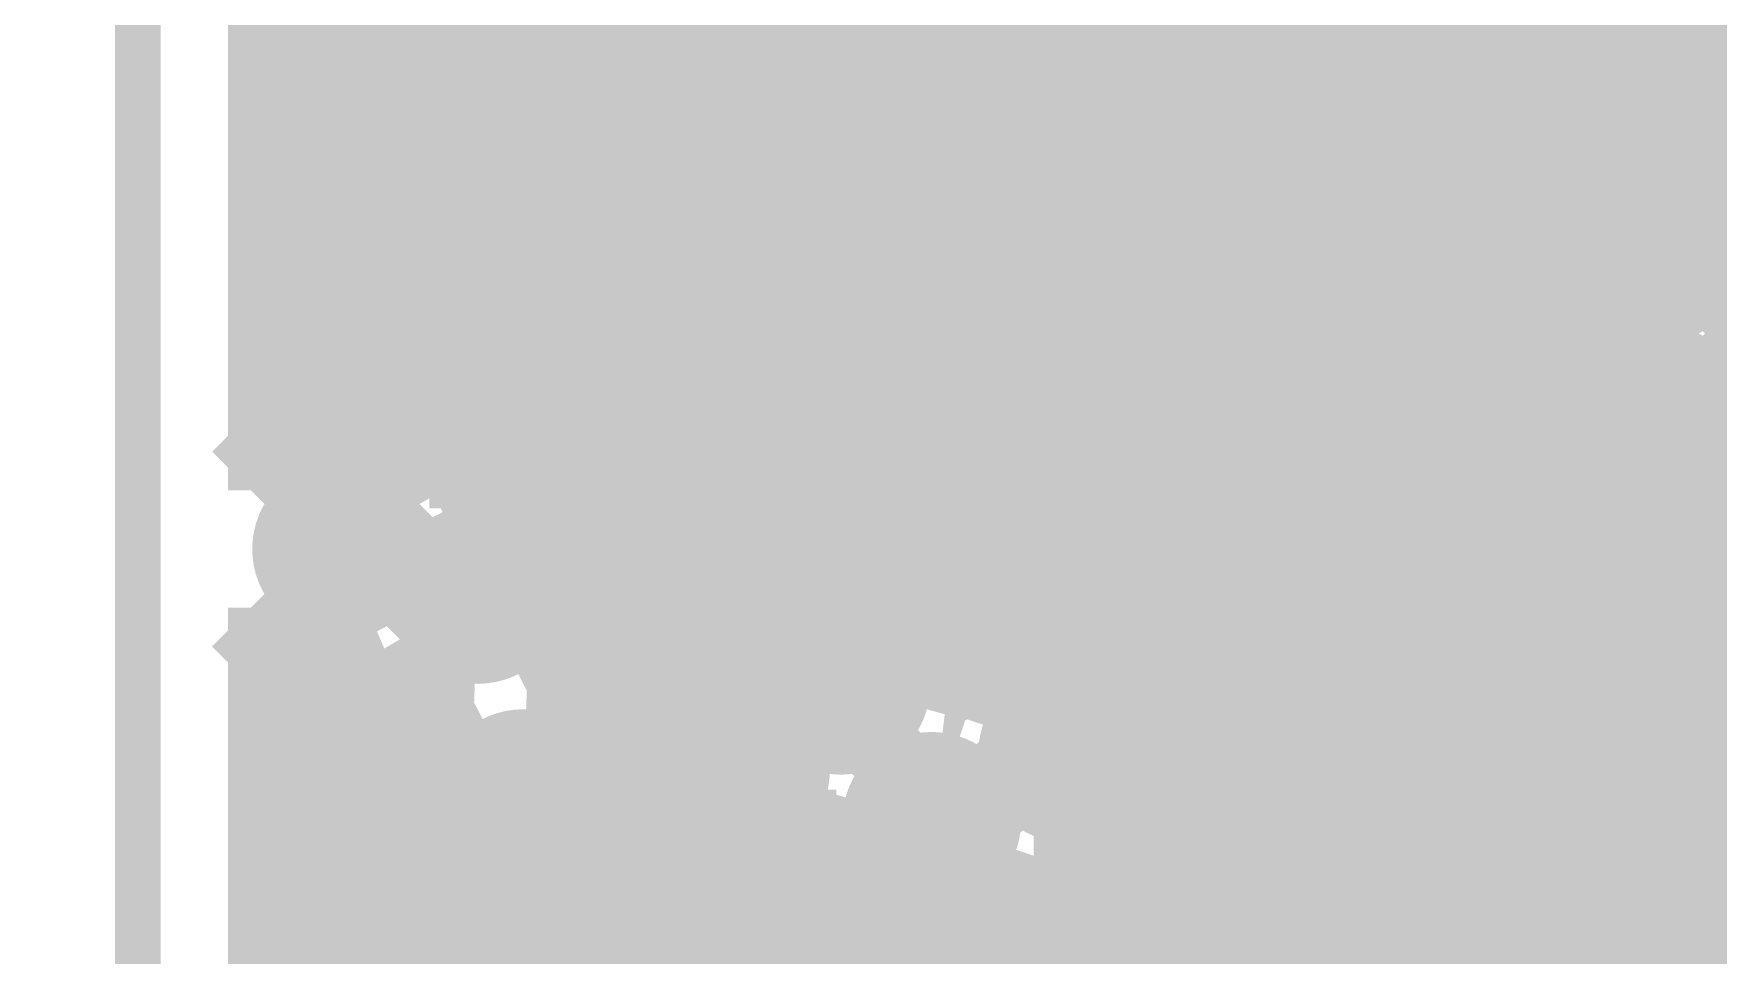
# Model space of a CAD drawing. Extents: x -72 to 72, y -47 to 50.
# Drawn here: x -24.58 to -15.15, y 38.37 to 43.52 of the extents above; entities that cross this region are included whole.
import ezdxf

# ---------------------------------------------------------------- set-up
doc = ezdxf.new("R2010")
doc.units = 0
doc.header["$MEASUREMENT"] = 0
doc.layers.get('0').update_dxf_attribs({"linetype": 'CONTINUOUS'})
for name, color, linetype in [('22-303-0_BOT', 7, 'CONTINUOUS'), ('22-303-0_DRD', 7, 'CONTINUOUS'), ('22-303-0_GND', 6, 'CONTINUOUS'), ('22-303-0_IN1', 4, 'CONTINUOUS'), ('22-303-0_IN2', 3, 'CONTINUOUS'), ('22-303-0_PWR', 5, 'CONTINUOUS'), ('22-303-0_SMB', 10, 'CONTINUOUS'), ('22-303-0_SMT', 14, 'CONTINUOUS'), ('22-303-0_SSB', 11, 'CONTINUOUS'), ('22-303-0_SST', 13, 'CONTINUOUS'), ('22-303-0_TOP', 8, 'CONTINUOUS'), ('THRUHOLE_TAP', 7, 'CONTINUOUS')]:
    doc.layers.add(name, color=color, linetype=linetype)

# ---------------------------------------------------------------- blocks, each defined once
blk = doc.blocks.new('ROUND_29')
at = {"const_width": 2.99974}
blk.add_lwpolyline([(-1.49987, 0, 1), (1.49987, 0, 1)], format="xyb", close=True, dxfattribs=at)
blk = doc.blocks.new('ROUND_48')
at = {"const_width": 0.29972}
blk.add_lwpolyline([(-0.14986, 0, 1), (0.14986, 0, 1)], format="xyb", close=True, dxfattribs=at)
blk = doc.blocks.new('ROUND_77')
at = {"const_width": 3.24993}
blk.add_lwpolyline([(-1.624964, 0, 1), (1.624964, 0, 1)], format="xyb", close=True, dxfattribs=at)
blk = doc.blocks.new('ROUND_82')
at = {"const_width": 0.50038}
blk.add_lwpolyline([(-0.25019, 0, 1), (0.25019, 0, 1)], format="xyb", close=True, dxfattribs=at)
blk = doc.blocks.new('ROUND_83')
at = {"const_width": 0.50038}
blk.add_lwpolyline([(-0.25019, 0, 1), (0.25019, 0, 1)], format="xyb", close=True, dxfattribs=at)
blk = doc.blocks.new('ROUND_93')
at = {"const_width": 0.29972}
blk.add_lwpolyline([(-0.14986, 0, 1), (0.14986, 0, 1)], format="xyb", close=True, dxfattribs=at)
blk = doc.blocks.new('ROUND_95')
at = {"const_width": 0.10033}
blk.add_lwpolyline([(-0.050164, 0, 1), (0.050164, 0, 1)], format="xyb", close=True, dxfattribs=at)
blk = doc.blocks.new('ROUND_102')
at = {"const_width": 1.6002}
blk.add_lwpolyline([(-0.8001, 0, 1), (0.8001, 0, 1)], format="xyb", close=True, dxfattribs=at)

msp = doc.modelspace()

# ---------------------------------------------------------------- linework, layer by layer
at = {"layer": '22-303-0_BOT'}
for points, const_width in [([(-16.5608, 49.403), (-16.5608, 31.00578)], 0.254), ([(-16.3322, 49.403), (-16.3322, 31.00578)], 0.254), ([(-16.1036, 49.403), (-16.1036, 31.00578)], 0.254), ([(-9.9695, 47.625), (-10.033, 47.625), (-11.39698, 46.26102), (-14.69898, 46.26102), (-15.494, 45.466), (-15.494, 42.291)], 0.381), ([(-23.368, 47.244), (-23.368, 40.96766)], 0.254), ([(-15.9893, 45.466), (-15.9893, 42.63644)], 0.254), ([(-23.2664, 43.5102), (-23.368, 43.5102)], 0.254), ([(-15.9893, 43.5102), (-16.73098, 43.5102)], 0.254), ([(-23.22576, 43.2816), (-23.368, 43.2816)], 0.254), ([(-15.9893, 43.2816), (-16.77416, 43.2816)], 0.254), ([(-16.7894, 43.21556), (-16.7894, 31.00578)], 0.254), ([(-23.1902, 43.13682), (-23.1902, 41.14546)], 0.254), ([(-23.1648, 43.053), (-23.368, 43.053)], 0.254), ([(-15.9893, 43.053), (-16.83258, 43.053)], 0.254), ([(-23.0886, 42.8244), (-23.368, 42.8244)], 0.254), ([(-15.9893, 42.8244), (-16.91132, 42.8244)], 0.254), ([(-22.99208, 42.5958), (-23.368, 42.5958)], 0.254), ([(-16.0147, 42.5958), (-17.00784, 42.5958)], 0.254), ([(-22.9616, 42.5323), (-22.9616, 41.23436)], 0.254), ([(-17.018, 42.57548), (-17.018, 31.00578)], 0.254), ([(-22.8727, 42.3672), (-23.368, 42.3672)], 0.254), ([(-16.09344, 42.3672), (-17.12722, 42.3672)], 0.254), ([(-22.73046, 42.1386), (-23.368, 42.1386)], 0.254), ([(-22.733, 42.14114), (-22.733, 41.23182)], 0.254), ([(-16.0782, 42.1386), (-17.26946, 42.1386)], 0.254), ([(-17.2466, 42.17162), (-17.2466, 31.00578)], 0.254), ([(-22.56028, 41.91), (-23.368, 41.91)], 0.254), ([(-22.5044, 41.84396), (-22.5044, 41.12768)], 0.254), ([(-17.4752, 41.86682), (-17.4752, 31.00578)], 0.254), ([(-15.9639, 41.91), (-17.43964, 41.91)], 0.254), ([(-22.35454, 41.6814), (-23.368, 41.6814)], 0.254), ([(-16.02994, 41.6814), (-17.64538, 41.6814)], 0.254), ([(-22.2758, 41.60266), (-22.2758, 40.96258)], 0.254), ([(-17.7038, 41.62298), (-17.7038, 31.00578)], 0.254), ([(-22.10562, 41.4528), (-23.368, 41.4528)], 0.254), ([(-16.09598, 41.4528), (-17.8943, 41.4528)], 0.254), ([(-8.89, 40.8686), (-9.2964, 40.8686), (-9.3218, 40.894), (-10.922, 40.894), (-11.938, 39.878), (-14.986, 39.878), (-15.494, 40.386), (-15.494, 41.402)], 0.381), ([(-22.0472, 41.40454), (-22.0472, 40.98798)], 0.254), ([(-17.9324, 41.42232), (-17.9324, 31.00578)], 0.254), ([(-23.01494, 41.2242), (-23.368, 41.2242)], 0.254), ([(-21.7932, 41.2242), (-22.70506, 41.2242)], 0.254), ([(-21.8186, 41.23944), (-21.8186, 40.92194)], 0.254), ([(-16.07058, 41.2242), (-18.20672, 41.2242)], 0.254), ([(-18.161, 41.25468), (-18.161, 31.00578)], 0.254), ([(-21.59, 41.10228), (-21.59, 40.71366)], 0.254), ([(-18.3896, 41.11244), (-18.3896, 39.94404)], 0.254), ([(-21.37664, 40.9956), (-22.36978, 40.9956)], 0.254), ([(-21.3614, 40.98798), (-21.3614, 39.60622)], 0.254), ([(-15.9893, 40.9956), (-18.62328, 40.9956)], 0.254), ([(-18.6182, 40.99814), (-18.6182, 40.07358)], 0.254), ([(-15.9893, 41.05402), (-15.9893, 40.386)], 0.254), ([(-21.1328, 40.894), (-21.1328, 29.48686)], 0.254), ([(-18.8468, 40.90162), (-18.8468, 40.09898)], 0.254), ([(-20.9042, 40.82034), (-20.9042, 29.4894)], 0.254), ([(-19.0754, 40.82542), (-19.0754, 40.03294)], 0.254), ([(-20.68576, 40.767), (-21.6281, 40.767)], 0.254), ([(-20.6756, 40.76446), (-20.6756, 29.4894)], 0.254), ([(-20.447, 40.72382), (-20.447, 40.3479)], 0.254), ([(-20.2184, 40.70096), (-20.2184, 40.4622)], 0.254), ([(-19.7612, 40.7035), (-19.7612, 40.3987)], 0.254), ([(-19.5326, 40.7289), (-19.5326, 40.16248)], 0.254), ([(-15.9893, 40.767), (-19.31416, 40.767)], 0.254), ([(-19.304, 40.76954), (-19.304, 39.82466)], 0.254), ([(-19.9898, 40.69588), (-19.9898, 40.47744)], 0.254), ([(-15.9893, 40.5384), (-21.5138, 40.5384)], 0.254), ([(-23.368, 40.31234), (-23.368, 32.512)], 0.254), ([(-20.48764, 40.3098), (-21.49856, 40.3098)], 0.254), ([(-15.98422, 40.3098), (-19.64182, 40.3098)], 0.254), ([(-23.09114, 40.0812), (-23.368, 40.0812)], 0.254), ([(-23.1902, 40.132), (-23.1902, 31.18358)], 0.254), ([(-22.9616, 40.0431), (-22.9616, 31.05404)], 0.254), ([(-22.733, 40.04818), (-22.733, 28.00604)], 0.254), ([(-21.59, 40.05834), (-21.59, 39.79164)], 0.254), ([(-20.63496, 40.0812), (-21.57476, 40.0812)], 0.254), ([(-18.95094, 40.0812), (-19.49704, 40.0812)], 0.254), ([(-15.88516, 40.0812), (-18.64106, 40.0812)], 0.254), ([(-15.875, 40.0685), (-15.875, 31.00578)], 0.254), ([(-15.83944, 40.0304), (-15.33652, 39.52748)], 0.254), ([(-22.38248, 39.8526), (-23.368, 39.8526)], 0.254), ([(-22.5044, 39.93896), (-22.5044, 28.23464)], 0.254), ([(-20.67052, 39.8526), (-21.81352, 39.8526)], 0.254), ([(-19.28368, 39.8526), (-19.46148, 39.8526)], 0.254), ([(-15.66164, 39.8526), (-18.30578, 39.8526)], 0.254), ([(-22.2758, 39.80688), (-22.2758, 39.66464)], 0.254), ([(-15.6464, 39.83736), (-15.6464, 31.00578)], 0.254), ([(-22.3139, 39.624), (-23.368, 39.624)], 0.254), ([(-20.61464, 39.624), (-21.3741, 39.624)], 0.254), ([(-15.43304, 39.624), (-18.20418, 39.624)], 0.254), ([(-15.4178, 39.60876), (-15.4178, 31.00578)], 0.254), ([(-22.4282, 39.3954), (-23.368, 39.3954)], 0.254), ([(-20.42922, 39.3954), (-21.2598, 39.3954)], 0.254), ([(-20.447, 39.4081), (-20.447, 29.4894)], 0.254), ([(-15.09776, 39.3954), (-18.1991, 39.3954)], 0.254), ([(-15.1892, 39.42588), (-15.1892, 31.00578)], 0.254), ([(-20.2184, 39.2938), (-20.2184, 29.4894)], 0.254), ([(-22.44344, 39.1668), (-23.368, 39.1668)], 0.254), ([(-20.15998, 39.1668), (-21.24456, 39.1668)], 0.254), ([(-11.23696, 39.1668), (-18.288, 39.1668)], 0.254), ([(-18.3896, 39.04996), (-18.3896, 31.00578)], 0.254), ([(-22.3647, 38.9382), (-23.368, 38.9382)], 0.254), ([(-20.13458, 38.9382), (-21.32076, 38.9382)], 0.254), ([(-18.6182, 38.91788), (-18.6182, 30.95498)], 0.254), ([(-11.08964, 38.9382), (-18.56486, 38.9382)], 0.254), ([(-22.2758, 38.81882), (-22.2758, 28.46324)], 0.254), ([(-21.3614, 38.87978), (-21.3614, 29.37764)], 0.254), ([(-18.8468, 38.89502), (-18.8468, 30.74924)], 0.254), ([(-19.0754, 38.75278), (-19.0754, 30.52064)], 0.254), ([(-22.12848, 38.7096), (-23.368, 38.7096)], 0.254), ([(-22.0472, 38.67404), (-22.0472, 28.69184)], 0.254), ([(-21.8186, 38.63848), (-21.8186, 28.92044)], 0.254), ([(-21.59, 38.69436), (-21.59, 29.14904)], 0.254), ([(-20.00504, 38.7096), (-21.55952, 38.7096)], 0.254), ([(-19.9898, 38.69182), (-19.9898, 29.4894)], 0.254), ([(-6.75894, 38.7096), (-19.11096, 38.7096)], 0.254), ([(-19.7612, 38.54704), (-19.7612, 29.4894)], 0.254), ([(-19.304, 38.56736), (-19.304, 30.39364)], 0.254), ([(-6.55066, 38.481), (-23.368, 38.481)], 0.254), ([(-19.5326, 38.51148), (-19.5326, 30.20822)], 0.254), ([(7.89178, 38.2524), (-23.368, 38.2524)], 0.254)]:
    msp.add_lwpolyline(points, dxfattribs=dict(at, const_width=const_width))
at = {"layer": '22-303-0_BOT', "const_width": 0.254}
for points in [[(-23.3045, 44.00042, 0.4142136), (-19.99996, 40.69588)], [(-19.99996, 40.69588, 0.4142136), (-16.69542, 44.00042)], [(-15.9893, 42.63644, 0.1534382), (-16.09786, 42.291)], [(-16.09852, 42.291, 0.2097581), (-15.90329, 41.84611)], [(-15.08506, 41.8465, 0.2097578), (-14.89, 42.291)], [(-15.90294, 41.8465, 0.2097578), (-16.098, 41.402)], [(-14.95806, 41.6814, 0.0868362), (-15.08479, 41.84679)], [(-16.09852, 41.402, 0.1543195), (-15.98865, 41.05448)], [(-22.86, 41.24452, 0.2547954), (-23.368, 40.96766)], [(-22.33676, 40.94226, 0.2678855), (-22.86, 41.24452)], [(-22.098, 40.99052, 0.1017092), (-22.33644, 40.94151)], [(-21.49348, 40.386, 0.4142136), (-22.098, 40.99052)], [(-20.066, 40.48252, 0.4142136), (-20.67052, 39.878)], [(-19.46148, 39.878, 0.4142136), (-20.066, 40.48252)], [(-21.82368, 39.84752, 0.2820489), (-21.49348, 40.386)], [(-15.9893, 40.386, 0.1989131), (-15.84423, 40.03577)], [(-15.9893, 40.386, 0.1989131), (-15.84423, 40.03577)], [(-23.368, 40.31234, 0.2547946), (-22.86, 40.03548)], [(-22.86, 40.03548, 0.1017097), (-22.62156, 40.08449)], [(-22.62124, 40.08374, 0.258902), (-22.1183, 39.78207)], [(-18.796, 40.10152, 0.3217218), (-19.3675, 39.69004)], [(-18.19148, 39.497, 0.4142136), (-18.796, 40.10152)], [(-20.67052, 39.878, 0.3788403), (-20.13966, 39.27856)], [(-19.48434, 39.71544, 0.0682363), (-19.46205, 39.878)], [(-22.11832, 39.78148, 0.2820489), (-22.44852, 39.243)], [(-21.23948, 39.243, 0.4044071), (-21.82368, 39.84752)], [(-19.3675, 39.69004, 0.0495785), (-19.48423, 39.71631)], [(-18.796, 38.89248, 0.4142136), (-18.19148, 39.497)], [(-15.33652, 39.52748, 0.1989124), (-14.986, 39.38229)], [(-22.44852, 39.243, 0.4142136), (-21.844, 38.63848)], [(-21.844, 38.63848, 0.4142136), (-21.23948, 39.243)], [(-20.13966, 39.27856, 0.0682363), (-20.16195, 39.116)], [(-20.16252, 39.116, 0.4142136), (-19.558, 38.51148)], [(-19.558, 38.51148, 0.3220913), (-18.98396, 38.92296)], [(-18.98396, 38.92296, 0.0792733), (-18.796, 38.89297)]]:
    msp.add_lwpolyline(points, format="xyb", dxfattribs=at)
at = {"layer": '22-303-0_DRD', "const_width": 0.254}
for points in [[(-24.00046, 33.75914), (-24.00046, 48.00092)], [(-20.63496, 43.74642), (-20.25396, 43.36542)], [(-19.74596, 43.36542), (-19.36496, 43.74642)], [(-20.25396, 43.36542), (-19.74596, 43.36542)], [(-14.859, 42.926), (-16.129, 41.656)], [(-14.859, 41.656), (-16.129, 42.926)], [(-14.859, 42.037), (-16.129, 40.767)], [(-14.859, 40.767), (-16.129, 42.037)], [(-22.225, 41.275), (-23.495, 40.005)], [(-22.225, 40.005), (-23.495, 41.275)], [(-21.463, 41.021), (-22.733, 39.751)], [(-21.463, 39.751), (-22.733, 41.021)], [(-19.431, 40.513), (-20.701, 39.243)], [(-19.431, 39.243), (-20.701, 40.513)], [(-18.161, 40.132), (-19.431, 38.862)], [(-18.161, 38.862), (-19.431, 40.132)], [(-21.209, 39.878), (-22.479, 38.608)], [(-21.209, 38.608), (-22.479, 39.878)], [(-18.923, 39.751), (-20.193, 38.481)], [(-18.923, 38.481), (-20.193, 39.751)]]:
    msp.add_lwpolyline(points, dxfattribs=at)
at = {"layer": '22-303-0_GND', "const_width": 0.254}
msp.add_lwpolyline([(-24.00046, 33.75914), (-24.00046, 48.00092)], dxfattribs=at)
at = {"layer": '22-303-0_IN1'}
for points, const_width in [([(-20.066, 39.878), (-19.685, 40.259), (-18.034, 40.259), (-16.256, 42.037), (-16.256, 43.18), (-15.748, 43.688), (-15.748, 45.974), (-14.097, 47.625), (-13.97, 47.625)], 0.381), ([(-22.098, 40.386), (-21.844, 40.386), (-19.939, 38.481), (-17.653, 38.481), (-16.51, 39.624), (-10.922, 39.624), (-10.668, 39.37)], 0.2032), ([(-21.844, 39.243), (-21.844, 37.592), (-20.955, 36.703), (-12.573, 36.703), (-12.192, 36.322), (-12.192, 32.512), (-10.922, 31.242), (-10.922, 30.353), (-9.906, 29.337), (-9.779, 29.337)], 0.2032), ([(-22.987, 38.989), (-22.987, 32.258)], 0.254), ([(-22.39264, 38.989), (-22.987, 38.989)], 0.254), ([(-22.8854, 38.989), (-22.8854, 30.97022)], 0.254), ([(-22.6568, 38.989), (-22.6568, 27.4574)], 0.254), ([(-22.4282, 38.989), (-22.4282, 27.4574)], 0.254), ([(-22.26564, 38.8112), (-22.987, 38.8112)], 0.254), ([(-22.2504, 38.79596), (-22.2504, 37.592)], 0.254), ([(-22.2504, 38.5826), (-22.987, 38.5826)], 0.254), ([(-22.2504, 38.354), (-22.987, 38.354)], 0.254)]:
    msp.add_lwpolyline(points, dxfattribs=dict(at, const_width=const_width))
at = {"layer": '22-303-0_IN1', "const_width": 0.254}
msp.add_lwpolyline([(-22.39264, 38.989, 0.1001841), (-22.25069, 38.79564)], format="xyb", dxfattribs=at)
at = {"layer": '22-303-0_IN2'}
for points, const_width in [([(-18.796, 39.497), (-18.669, 39.37), (-18.161, 39.37), (-16.256, 41.275), (-16.256, 48.514), (-15.621, 49.149), (-12.573, 49.149), (-11.97102, 48.54702), (-11.97102, 47.625)], 0.381), ([(-15.4178, 48.65116), (-15.4178, 42.89044)], 0.254), ([(-15.1892, 48.6537), (-15.1892, 42.8117)], 0.254), ([(-15.6464, 48.42256), (-15.6464, 42.8752)], 0.254), ([(-15.7607, 48.30826), (-15.7607, 42.83202)], 0.254), ([(-14.50594, 43.5102), (-15.7607, 43.5102)], 0.254), ([(-14.83868, 43.2816), (-15.7607, 43.2816)], 0.254), ([(-14.94282, 43.053), (-15.7607, 43.053)], 0.254), ([(-14.94536, 42.8244), (-15.20952, 42.8244)], 0.254), ([(-13.07592, 41.21912), (-16.08074, 38.2143)], 0.254), ([(-13.29944, 40.9956), (-15.04696, 40.9956)], 0.254), ([(-12.3444, 40.8686), (-12.7254, 40.8686), (-15.875, 37.719), (-18.161, 37.719), (-19.558, 39.116)], 0.381), ([(-15.90548, 40.92448), (-17.8054, 39.02456)], 0.254), ([(-15.90548, 40.92448), (-15.88817, 40.94269)], 0.254), ([(-15.90548, 40.92448), (-15.88817, 40.94269)], 0.254), ([(-15.875, 40.9321), (-15.875, 38.42004)], 0.254), ([(-15.6464, 40.8178), (-15.6464, 38.64864)], 0.254), ([(-15.4178, 40.80256), (-15.4178, 38.87724)], 0.254), ([(-15.1892, 40.87876), (-15.1892, 39.10584)], 0.254), ([(-16.1036, 40.72636), (-16.1036, 38.2143)], 0.254), ([(-13.52804, 40.767), (-16.06296, 40.767)], 0.254), ([(-22.86, 40.64), (-23.368, 40.132), (-23.368, 38.1), (-22.479, 37.211), (-15.621, 37.211), (-14.478, 38.354), (-13.462, 38.354), (-12.954, 37.846), (-8.89, 37.846), (-6.731, 40.005), (-5.588, 40.005), (-5.334, 40.259), (-3.81, 40.259), (-2.54, 38.989), (-2.032, 38.989), (-1.143, 39.878), (8.001, 39.878), (9.144, 38.735), (15.621, 38.735), (15.875, 38.481)], 0.2032), ([(-13.75664, 40.5384), (-16.29156, 40.5384)], 0.254), ([(-16.3322, 40.49776), (-16.3322, 38.2143)], 0.254), ([(-16.5608, 40.26916), (-16.5608, 38.2143)], 0.254), ([(-13.98524, 40.3098), (-16.52016, 40.3098)], 0.254), ([(-16.7894, 40.04056), (-16.7894, 38.2143)], 0.254), ([(-14.21384, 40.0812), (-16.74876, 40.0812)], 0.254), ([(-14.44244, 39.8526), (-16.97736, 39.8526)], 0.254), ([(-17.018, 39.81196), (-17.018, 38.2143)], 0.254), ([(-17.2466, 39.58336), (-17.2466, 38.2143)], 0.254), ([(-14.67104, 39.624), (-17.20596, 39.624)], 0.254), ([(-14.89964, 39.3954), (-17.43456, 39.3954)], 0.254), ([(-17.4752, 39.35476), (-17.4752, 38.2143)], 0.254), ([(-17.7038, 39.12616), (-17.7038, 38.2143)], 0.254), ([(-15.12824, 39.1668), (-17.66316, 39.1668)], 0.254), ([(-17.9324, 38.93058), (-17.9324, 38.2143)], 0.254), ([(-15.35684, 38.9382), (-17.91716, 38.9382)], 0.254), ([(-18.61566, 38.8747), (-17.95526, 38.2143)], 0.254), ([(-18.161, 38.8747), (-18.61566, 38.8747)], 0.254), ([(-18.3896, 38.8747), (-18.3896, 38.64864)], 0.254), ([(-18.161, 38.8747), (-18.161, 38.42004)], 0.254), ([(-15.58544, 38.7096), (-18.45056, 38.7096)], 0.254), ([(-15.81404, 38.481), (-18.22196, 38.481)], 0.254), ([(-16.04264, 38.2524), (-17.99336, 38.2524)], 0.254)]:
    msp.add_lwpolyline(points, dxfattribs=dict(at, const_width=const_width))
at = {"layer": '22-303-0_IN2', "const_width": 0.254}
for points in [[(-15.494, 42.89552, 0.1150023), (-15.76129, 42.83322)], [(-14.88948, 42.291, 0.4142136), (-15.494, 42.89552)], [(-15.08506, 41.8465, 0.2097578), (-14.89, 42.291)], [(-14.88948, 41.402, 0.2097569), (-15.0847, 41.84688)], [(-15.494, 40.79748, 0.4142136), (-14.88948, 41.402)], [(-15.8877, 40.94226, 0.178916), (-15.494, 40.79672)], [(-18.161, 38.8747, 0.1989124), (-17.81077, 39.01977)]]:
    msp.add_lwpolyline(points, format="xyb", dxfattribs=at)
at = {"layer": '22-303-0_PWR', "const_width": 0.254}
msp.add_lwpolyline([(-24.00046, 33.75914), (-24.00046, 48.00092)], dxfattribs=at)
at = {"layer": '22-303-0_SMB', "const_width": 0.254}
for points in [[(-11.811, 39.116), (-17.907, 39.116), (-17.907, 38.227), (-22.987, 38.227), (-22.987, 33.02)], [(-17.8562, 39.116), (-17.8562, 31.242)], [(-17.6276, 39.116), (-17.6276, 31.242)], [(-17.399, 39.116), (-17.399, 31.242)], [(-17.1704, 39.116), (-17.1704, 31.242)], [(-16.9418, 39.116), (-16.9418, 31.242)], [(-16.7132, 39.116), (-16.7132, 31.242)], [(-16.4846, 39.116), (-16.4846, 31.242)], [(-16.256, 39.116), (-16.256, 31.242)], [(-16.0274, 39.116), (-16.0274, 31.242)], [(-15.7988, 39.116), (-15.7988, 31.242)], [(-15.5702, 39.116), (-15.5702, 31.242)], [(-15.3416, 39.116), (-15.3416, 31.242)], [(-15.113, 39.116), (-15.113, 31.242)], [(-11.811, 38.9636), (-17.907, 38.9636)], [(-11.811, 38.735), (-17.907, 38.735)], [(-11.811, 38.5064), (-17.907, 38.5064)], [(-7.112, 38.2778), (-17.907, 38.2778)]]:
    msp.add_lwpolyline(points, dxfattribs=at)
at = {"layer": '22-303-0_SSB', "const_width": 0.1524}
for points in [[(-12.573, 45.212), (-15.367, 45.212), (-15.367, 39.878), (-12.573, 39.878), (-12.573, 45.212)], [(-16.48206, 42.09796), (-16.48206, 41.74236), (-16.6497, 41.62298), (-16.81988, 41.62298), (-16.99006, 41.74236), (-16.99006, 42.09796), (-15.97406, 42.09796)], [(-16.48206, 41.80078), (-15.97406, 41.62298)], [(-15.97406, 41.021), (-16.99006, 41.021), (-16.81988, 41.14038)], [(-15.97406, 40.90416), (-15.97406, 41.14038)], [(-15.97406, 40.30218), (-16.99006, 40.30218), (-16.81988, 40.42156)], [(-15.97406, 40.1828), (-15.97406, 40.42156)]]:
    msp.add_lwpolyline(points, dxfattribs=at)
at = {"layer": '22-303-0_SST'}
for points, const_width in [([(-15.89024, 42.7609), (-15.89024, 43.1165), (-15.72006, 43.17492), (-15.55242, 43.17492), (-15.38224, 43.1165), (-15.38224, 42.7609), (-15.55242, 42.69994), (-15.72006, 42.69994), (-16.39824, 42.9387)], 0.1524), ([(-15.55242, 42.33672), (-15.38224, 42.2783), (-15.38224, 41.9227), (-15.55242, 41.86174), (-16.22806, 41.86174), (-16.39824, 41.9227), (-16.39824, 42.2783), (-16.22806, 42.33672)], 0.1524), ([(-17.43202, 39.9542), (-17.26184, 40.07358), (-17.26184, 40.3098), (-17.43202, 40.42918), (-17.59966, 40.42918), (-17.94002, 40.19042), (-18.27784, 40.42918), (-18.27784, 39.9542)], 0.1524), ([(-18.27784, 39.59098), (-17.43202, 39.59098), (-17.26184, 39.53002), (-17.26184, 39.17442), (-17.43202, 39.116), (-18.27784, 39.116)], 0.1524), ([(-14.19098, 38.51402), (-22.63902, 38.51402), (-22.63902, 32.98952), (-22.3139, 32.6644), (-22.63902, 32.33928), (-22.63902, 30.3911), (-22.3139, 30.06598), (-14.19098, 30.06598), (-14.19098, 38.51402)], 0.20066)]:
    msp.add_lwpolyline(points, dxfattribs=dict(at, const_width=const_width))
at = {"layer": '22-303-0_TOP'}
for points, const_width in [([(-16.5608, 49.276), (-16.5608, 42.30624)], 0.254), ([(-16.3322, 49.276), (-16.3322, 42.53484)], 0.254), ([(-16.1036, 49.276), (-16.1036, 42.73042)], 0.254), ([(-15.875, 49.276), (-15.875, 42.7863)], 0.254), ([(-15.6464, 49.276), (-15.6464, 42.8752)], 0.254), ([(-15.4178, 49.276), (-15.4178, 42.89044)], 0.254), ([(-7.97052, 47.625), (-10.541, 45.05452), (-10.541, 41.656), (-12.192, 40.005), (-14.732, 40.005), (-16.13916, 38.59784), (-16.13916, 37.34054)], 0.381), ([(-15.2908, 44.577), (-15.2908, 42.85996)], 0.254), ([(-15.2908, 43.5102), (-16.73098, 43.5102)], 0.254), ([(-15.2908, 43.2816), (-16.77416, 43.2816)], 0.254), ([(-16.7894, 43.21556), (-16.7894, 42.07764)], 0.254), ([(-15.2908, 43.053), (-16.83258, 43.053)], 0.254), ([(-15.77848, 42.8244), (-16.91132, 42.8244)], 0.254), ([(-15.83944, 42.7863), (-15.875, 42.7863)], 0.254), ([(-16.22552, 42.64152), (-18.43532, 40.42918)], 0.254), ([(-16.27124, 42.5958), (-17.00784, 42.5958)], 0.254), ([(-13.29436, 42.545), (-13.335, 42.545), (-13.335, 42.291), (-16.764, 38.862), (-16.764, 37.3126), (-16.7894, 37.34054)], 0.381), ([(-17.018, 42.57548), (-17.018, 41.84904)], 0.254), ([(-22.86, 42.34434), (-22.86, 41.24452)], 0.254), ([(-15.494, 42.291), (-15.875, 42.291), (-18.08988, 40.07612), (-18.08988, 37.34054)], 0.381), ([(-16.49984, 42.3672), (-17.12722, 42.3672)], 0.254), ([(-22.73046, 42.1386), (-22.86, 42.1386)], 0.254), ([(-22.733, 42.14114), (-22.733, 41.23182)], 0.254), ([(-16.72844, 42.1386), (-17.26946, 42.1386)], 0.254), ([(-17.2466, 42.17162), (-17.2466, 41.62044)], 0.254), ([(-22.56028, 41.91), (-22.86, 41.91)], 0.254), ([(-22.5044, 41.84396), (-22.5044, 41.12768)], 0.254), ([(-17.4752, 41.86682), (-17.4752, 41.39184)], 0.254), ([(-16.95704, 41.91), (-17.43964, 41.91)], 0.254), ([(-22.35454, 41.6814), (-22.86, 41.6814)], 0.254), ([(-17.18564, 41.6814), (-17.64538, 41.6814)], 0.254), ([(-22.2758, 41.60266), (-22.2758, 40.96258)], 0.254), ([(-17.7038, 41.62298), (-17.7038, 41.16324)], 0.254), ([(-22.10562, 41.4528), (-22.86, 41.4528)], 0.254), ([(-17.41424, 41.4528), (-17.8943, 41.4528)], 0.254), ([(-15.494, 41.402), (-17.43964, 39.45636), (-17.43964, 37.34054)], 0.381), ([(-22.0472, 41.40454), (-22.0472, 40.98798)], 0.254), ([(-17.9324, 41.42232), (-17.9324, 40.93464)], 0.254), ([(-21.7932, 41.2242), (-22.70506, 41.2242)], 0.254), ([(-21.8186, 41.23944), (-21.8186, 40.92194)], 0.254), ([(-17.64284, 41.2242), (-18.20672, 41.2242)], 0.254), ([(-18.161, 41.25468), (-18.161, 40.70604)], 0.254), ([(-21.59, 41.10228), (-21.59, 40.71366)], 0.254), ([(-18.3896, 41.11244), (-18.3896, 40.47744)], 0.254), ([(-21.37664, 40.9956), (-22.36978, 40.9956)], 0.254), ([(-21.3614, 40.98798), (-21.3614, 39.60622)], 0.254), ([(-17.87144, 40.9956), (-18.62328, 40.9956)], 0.254), ([(-18.6182, 40.99814), (-18.6182, 40.07358)], 0.254), ([(-21.1328, 40.894), (-21.1328, 39.47668)], 0.254), ([(-18.8468, 40.90162), (-18.8468, 40.09898)], 0.254), ([(-20.9042, 40.82034), (-20.9042, 39.74084)], 0.254), ([(-19.0754, 40.82542), (-19.0754, 40.03294)], 0.254), ([(-20.68576, 40.767), (-21.6281, 40.767)], 0.254), ([(-20.6756, 40.76446), (-20.6756, 39.96944)], 0.254), ([(-20.447, 40.72382), (-20.447, 40.3479)], 0.254), ([(-20.2184, 40.70096), (-20.2184, 40.4622)], 0.254), ([(-19.7612, 40.7035), (-19.7612, 40.3987)], 0.254), ([(-19.5326, 40.7289), (-19.5326, 40.16248)], 0.254), ([(-18.10004, 40.767), (-19.31416, 40.767)], 0.254), ([(-19.304, 40.76954), (-19.304, 39.82466)], 0.254), ([(-29.8831, 13.48994), (-28.956, 13.48994), (-28.702, 13.74394), (-28.702, 16.51), (-29.21, 17.018), (-29.21, 20.066), (-26.924, 22.352), (-26.924, 24.765), (-25.908, 25.781), (-25.908, 28.956), (-23.114, 31.75), (-23.114, 40.386), (-22.86, 40.64)], 0.2032), ([(-19.9898, 40.69588), (-19.9898, 40.47744)], 0.254), ([(-18.32864, 40.5384), (-21.5138, 40.5384)], 0.254), ([(-21.39696, 16.4719), (-21.39696, 18.72996), (-24.892, 22.225), (-24.892, 28.194), (-22.733, 30.353), (-22.733, 39.751), (-22.098, 40.386)], 0.2032), ([(-20.48764, 40.3098), (-21.49856, 40.3098)], 0.254), ([(-18.52676, 40.3098), (-19.64182, 40.3098)], 0.254), ([(-21.59, 40.05834), (-21.59, 39.79164)], 0.254), ([(-20.63496, 40.0812), (-21.57476, 40.0812)], 0.254), ([(-18.95094, 40.0812), (-19.49704, 40.0812)], 0.254), ([(-18.58518, 40.0812), (-18.64106, 40.0812)], 0.254), ([(-10.287, 40.132), (-11.303, 40.132), (-11.938, 39.497), (-14.224, 39.497), (-15.367, 38.354), (-15.367, 38.34892), (-15.48892, 38.227), (-15.48892, 37.34054)], 0.2032), ([(-20.66036, 39.98214), (-21.03628, 39.60876)], 0.254), ([(-20.79244, 39.8526), (-21.81352, 39.8526)], 0.254), ([(-20.69084, 37.34054), (-20.69084, 39.25316), (-20.066, 39.878)], 0.381), ([(-19.28368, 39.8526), (-19.46148, 39.8526)], 0.254), ([(-21.02104, 39.624), (-21.3741, 39.624)], 0.254), ([(-18.74012, 37.34054), (-18.796, 37.39642), (-18.796, 39.497)], 0.381), ([(-21.16328, 39.3954), (-21.2598, 39.3954)], 0.254), ([(-21.33854, 37.34054), (-21.336, 37.34308), (-21.336, 38.735), (-21.844, 39.243)], 0.2032), ([(-21.23948, 39.21252), (-21.24177, 39.24277)], 0.254), ([(-21.23948, 39.21252), (-21.18614, 39.15918)], 0.254), ([(-21.18614, 39.25316), (-21.18614, 39.15918)], 0.254), ([(-19.558, 39.116), (-19.39036, 38.94836), (-19.39036, 37.34054)], 0.381), ([(-22.3266, 38.87978), (-22.3266, 38.4683)], 0.254), ([(-22.2758, 38.81882), (-22.2758, 38.4683)], 0.254), ([(-22.12848, 38.7096), (-22.3266, 38.7096)], 0.254), ([(-22.0472, 38.67404), (-22.0472, 38.4683)], 0.254), ([(-21.844, 38.63848), (-21.81356, 38.63924)], 0.254), ([(-21.8186, 38.63848), (-21.8186, 38.4683)], 0.254), ([(-21.81352, 38.63848), (-21.7424, 38.56736)], 0.254), ([(-21.7424, 38.56736), (-21.7424, 38.4683)], 0.254), ([(-21.7424, 38.481), (-22.3266, 38.481)], 0.254), ([(-21.8694, 38.4683), (-22.3266, 38.4683)], 0.254), ([(-21.98878, 38.4683), (-21.98878, 37.34054)], 0.254), ([(-21.7424, 38.4683), (-21.8694, 38.4683)], 0.254)]:
    msp.add_lwpolyline(points, dxfattribs=dict(at, const_width=const_width))
at = {"layer": '22-303-0_TOP', "const_width": 0.254}
for points in [[(-19.99996, 40.69588, 0.4142136), (-16.69542, 44.00042)], [(-15.494, 42.89552, 0.1534384), (-15.83982, 42.78684)], [(-15.2908, 42.85996, 0.0859668), (-15.494, 42.89516)], [(-15.875, 42.7863, 0.1989124), (-16.22523, 42.64123)], [(-22.86, 42.34434, 0.2676097), (-19.99996, 40.69551)], [(-22.33676, 40.94226, 0.2678855), (-22.86, 41.24452)], [(-22.098, 40.99052, 0.1017092), (-22.33644, 40.94151)], [(-21.49348, 40.386, 0.4142136), (-22.098, 40.99052)], [(-20.066, 40.48252, 0.3642766), (-20.66036, 39.98214)], [(-19.46148, 39.878, 0.4142136), (-20.066, 40.48252)], [(-18.4404, 40.4241, 0.1979675), (-18.5838, 40.07612)], [(-18.4404, 40.4241, 0.1979675), (-18.5838, 40.07612)], [(-21.82368, 39.84752, 0.2820489), (-21.49348, 40.386)], [(-18.796, 40.10152, 0.3217218), (-19.3675, 39.69004)], [(-18.58518, 40.06342, 0.0893142), (-18.796, 40.10138)], [(-19.48434, 39.71544, 0.0682363), (-19.46205, 39.878)], [(-21.23948, 39.243, 0.4044071), (-21.82368, 39.84752)], [(-19.3675, 39.69004, 0.0495785), (-19.48423, 39.71631)], [(-21.03882, 39.60368, 0.1998576), (-21.18476, 39.25316)], [(-22.3266, 38.87978, 0.2356241), (-21.844, 38.63899)]]:
    msp.add_lwpolyline(points, format="xyb", dxfattribs=at)

# ---------------------------------------------------------------- block references
at = {"layer": '22-303-0_BOT'}
for name, p in [('ROUND_29', (-19.99996, 44.00042)), ('ROUND_48', (-15.494, 42.291)), ('ROUND_48', (-15.494, 41.402)), ('ROUND_48', (-22.86, 40.64)), ('ROUND_48', (-22.098, 40.386)), ('ROUND_48', (-20.066, 39.878)), ('ROUND_48', (-18.796, 39.497)), ('ROUND_48', (-21.844, 39.243)), ('ROUND_48', (-19.558, 39.116))]:
    msp.add_blockref(name, p, dxfattribs=at)
at = {"layer": '22-303-0_GND'}
for name, p in [('ROUND_77', (-19.99996, 44.00042)), ('ROUND_83', (-15.494, 42.291)), ('ROUND_83', (-15.494, 41.402)), ('ROUND_83', (-22.86, 40.64)), ('ROUND_82', (-22.098, 40.386)), ('ROUND_83', (-20.066, 39.878)), ('ROUND_83', (-18.796, 39.497)), ('ROUND_83', (-21.844, 39.243)), ('ROUND_83', (-19.558, 39.116))]:
    msp.add_blockref(name, p, dxfattribs=at)
at = {"layer": '22-303-0_IN1'}
for name, p in [('ROUND_29', (-19.99996, 44.00042)), ('ROUND_48', (-15.494, 42.291)), ('ROUND_93', (-15.494, 41.402)), ('ROUND_48', (-22.86, 40.64)), ('ROUND_48', (-22.098, 40.386)), ('ROUND_48', (-20.066, 39.878)), ('ROUND_48', (-18.796, 39.497)), ('ROUND_48', (-21.844, 39.243)), ('ROUND_93', (-19.558, 39.116))]:
    msp.add_blockref(name, p, dxfattribs=at)
at = {"layer": '22-303-0_IN2'}
for name, p in [('ROUND_29', (-19.99996, 44.00042)), ('ROUND_48', (-15.494, 42.291)), ('ROUND_93', (-15.494, 41.402)), ('ROUND_48', (-22.86, 40.64)), ('ROUND_48', (-22.098, 40.386)), ('ROUND_48', (-20.066, 39.878)), ('ROUND_48', (-18.796, 39.497)), ('ROUND_48', (-21.844, 39.243)), ('ROUND_93', (-19.558, 39.116))]:
    msp.add_blockref(name, p, dxfattribs=at)
at = {"layer": '22-303-0_PWR'}
for name, p in [('ROUND_77', (-19.99996, 44.00042)), ('ROUND_83', (-15.494, 42.291)), ('ROUND_83', (-15.494, 41.402)), ('ROUND_83', (-22.86, 40.64)), ('ROUND_82', (-22.098, 40.386)), ('ROUND_83', (-20.066, 39.878)), ('ROUND_83', (-18.796, 39.497)), ('ROUND_83', (-21.844, 39.243)), ('ROUND_83', (-19.558, 39.116))]:
    msp.add_blockref(name, p, dxfattribs=at)
at = {"layer": '22-303-0_SMB'}
msp.add_blockref('ROUND_29', (-19.99996, 44.00042), dxfattribs=at)
at = {"layer": '22-303-0_SMT'}
msp.add_blockref('ROUND_29', (-19.99996, 44.00042), dxfattribs=at)
at = {"layer": '22-303-0_TOP'}
for name, p in [('ROUND_29', (-19.99996, 44.00042)), ('ROUND_48', (-15.494, 42.291)), ('ROUND_48', (-15.494, 41.402)), ('ROUND_48', (-22.86, 40.64)), ('ROUND_48', (-22.098, 40.386)), ('ROUND_48', (-20.066, 39.878)), ('ROUND_48', (-18.796, 39.497)), ('ROUND_48', (-21.844, 39.243)), ('ROUND_48', (-19.558, 39.116))]:
    msp.add_blockref(name, p, dxfattribs=at)
at = {"layer": 'THRUHOLE_TAP'}
for name, p in [('ROUND_102', (-19.99996, 44.00042)), ('ROUND_95', (-15.494, 42.291)), ('ROUND_95', (-15.494, 41.402)), ('ROUND_95', (-22.86, 40.64)), ('ROUND_95', (-22.098, 40.386)), ('ROUND_95', (-20.066, 39.878)), ('ROUND_95', (-18.796, 39.497)), ('ROUND_95', (-21.844, 39.243)), ('ROUND_95', (-19.558, 39.116))]:
    msp.add_blockref(name, p, dxfattribs=at)

doc.saveas('drawing.dxf')
